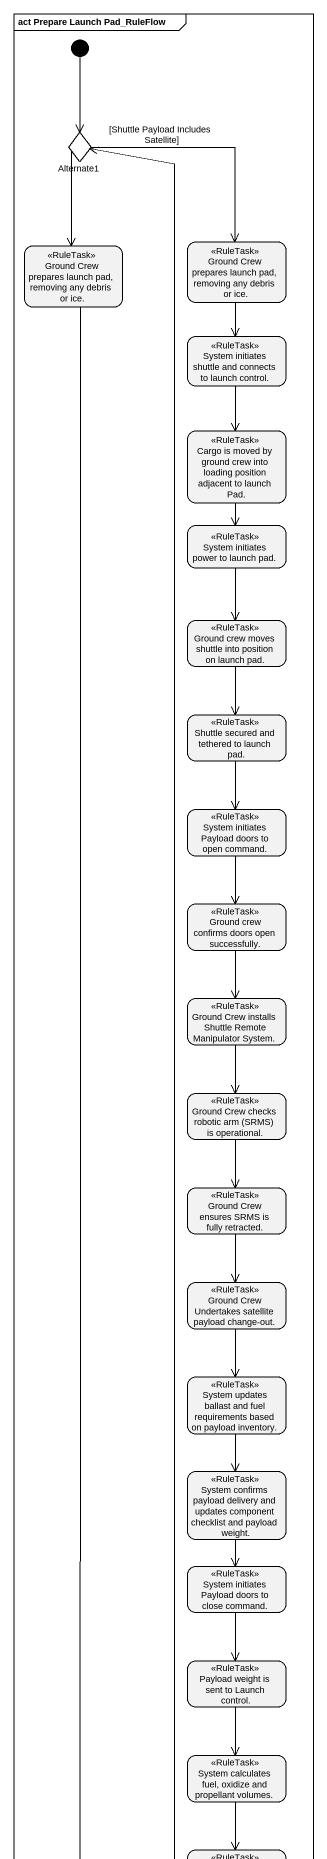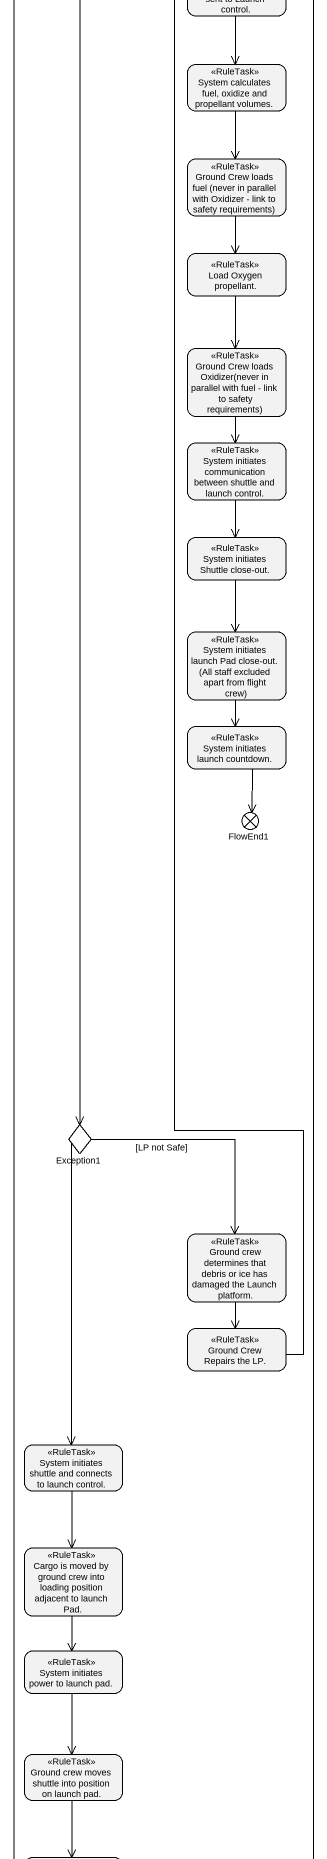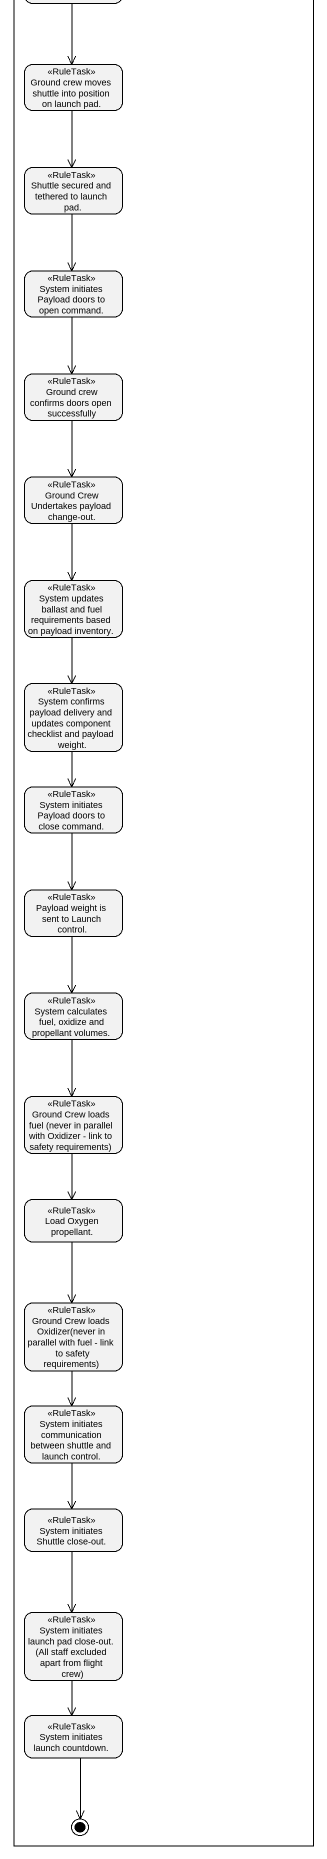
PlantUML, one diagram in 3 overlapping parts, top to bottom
@startuml
mainframe act Prepare Launch Pad_RuleFlow
hide empty description
state Alternate1 <<choice>>
state "Ground Crew prepares launch pad, removing any debris or ice." as Ground_Crew_prepares_launch <<RuleTask>>
state "Ground Crew prepares launch pad, removing any debris or ice." as Ground_Crew_prepares_launch_2 <<RuleTask>>
state "System initiates shuttle and connects to launch control." as System_initiates_shuttle <<RuleTask>>
state "Cargo is moved by ground crew into loading position adjacent to launch Pad." as Cargo_is_moved_by_ground <<RuleTask>>
state "System initiates power to launch pad." as System_initiates_power_to <<RuleTask>>
state "Ground crew moves shuttle into position on launch pad." as Ground_crew_moves_shuttle <<RuleTask>>
state "Shuttle secured and tethered to launch pad." as Shuttle_secured_and <<RuleTask>>
state "System initiates Payload doors to open command." as System_initiates_Payload <<RuleTask>>
state "Ground crew confirms doors open successfully." as Ground_crew_confirms_doors <<RuleTask>>
state "Ground Crew installs Shuttle Remote Manipulator System." as Ground_Crew_installs <<RuleTask>>
state "Ground Crew checks robotic arm (SRMS) is operational." as Ground_Crew_checks_robotic <<RuleTask>>
state "Ground Crew ensures SRMS is fully retracted." as Ground_Crew_ensures_SRMS_is <<RuleTask>>
state "Ground Crew Undertakes satellite payload change-out." as Ground_Crew_Undertakes <<RuleTask>>
state "System updates ballast and fuel requirements based on payload inventory." as System_updates_ballast_and <<RuleTask>>
state "System confirms payload delivery and updates component checklist and payload weight." as System_confirms_payload <<RuleTask>>
state "System initiates Payload doors to close command." as System_initiates_Payload_2 <<RuleTask>>
state "Payload weight is sent to Launch control." as Payload_weight_is_sent_to <<RuleTask>>
state "System calculates fuel, oxidize and propellant volumes." as System_calculates_fuel <<RuleTask>>
state "Ground Crew loads fuel (never in parallel with Oxidizer - link to safety requirements)" as Ground_Crew_loads_fuel <<RuleTask>>
state "Load Oxygen propellant." as Load_Oxygen_propellant <<RuleTask>>
state "Ground Crew loads Oxidizer(never in parallel with fuel - link to safety requirements)" as Ground_Crew_loads_Oxidizer <<RuleTask>>
state "System initiates communication between shuttle and launch control." as System_initiates <<RuleTask>>
state "System initiates Shuttle close-out." as System_initiates_Shuttle <<RuleTask>>
state "System initiates launch Pad close-out. (All staff excluded apart from flight crew)" as System_initiates_launch_Pad <<RuleTask>>
state "System initiates launch countdown." as System_initiates_launch <<RuleTask>>
state FlowEnd1 <<end>>
state Exception1 <<choice>>
state "Ground crew determines that debris or ice has damaged the Launch platform." as Ground_crew_determines_that <<RuleTask>>
state "Ground Crew Repairs the LP." as Ground_Crew_Repairs_the_LP <<RuleTask>>
state "System initiates shuttle and connects to launch control." as System_initiates_shuttle_2 <<RuleTask>>
state "Cargo is moved by ground crew into loading position adjacent to launch Pad." as Cargo_is_moved_by_ground_2 <<RuleTask>>
state "System initiates power to launch pad." as System_initiates_power_to_2 <<RuleTask>>
state "Ground crew moves shuttle into position on launch pad." as Ground_crew_moves_shuttle_2 <<RuleTask>>
state "Shuttle secured and tethered to launch pad." as Shuttle_secured_and_2 <<RuleTask>>
state "System initiates Payload doors to open command." as System_initiates_Payload_3 <<RuleTask>>
state "Ground crew confirms doors open successfully" as Ground_crew_confirms_doors_2 <<RuleTask>>
state "Ground Crew Undertakes payload change-out." as Ground_Crew_Undertakes_2 <<RuleTask>>
state "System updates ballast and fuel requirements based on payload inventory." as System_updates_ballast_and_2 <<RuleTask>>
state "System confirms payload delivery and updates component checklist and payload weight." as System_confirms_payload_2 <<RuleTask>>
state "System initiates Payload doors to close command." as System_initiates_Payload_4 <<RuleTask>>
state "Payload weight is sent to Launch control." as Payload_weight_is_sent_to_2 <<RuleTask>>
state "System calculates fuel, oxidize and propellant volumes." as System_calculates_fuel_2 <<RuleTask>>
state "Ground Crew loads fuel (never in parallel with Oxidizer - link to safety requirements)" as Ground_Crew_loads_fuel_2 <<RuleTask>>
state "Load Oxygen propellant." as Load_Oxygen_propellant_2 <<RuleTask>>
state "Ground Crew loads Oxidizer(never in parallel with fuel - link to safety requirements)" as Ground_Crew_loads_Oxidizer_2 <<RuleTask>>
state "System initiates communication between shuttle and launch control." as System_initiates_2 <<RuleTask>>
state "System initiates Shuttle close-out." as System_initiates_Shuttle_2 <<RuleTask>>
state "System initiates launch pad close-out. (All staff excluded apart from flight crew)" as System_initiates_launch_pad <<RuleTask>>
state "System initiates launch countdown." as System_initiates_launch_2 <<RuleTask>>
[*] --> Alternate1
Alternate1 --> Ground_Crew_prepares_launch : [Shuttle Payload Includes Satellite]
Alternate1 --> Ground_Crew_prepares_launch_2
Ground_Crew_prepares_launch --> System_initiates_shuttle
Ground_Crew_prepares_launch_2 --> Exception1
System_initiates_shuttle --> Cargo_is_moved_by_ground
Cargo_is_moved_by_ground --> System_initiates_power_to
System_initiates_power_to --> Ground_crew_moves_shuttle
Ground_crew_moves_shuttle --> Shuttle_secured_and
Shuttle_secured_and --> System_initiates_Payload
System_initiates_Payload --> Ground_crew_confirms_doors
Ground_crew_confirms_doors --> Ground_Crew_installs
Ground_Crew_installs --> Ground_Crew_checks_robotic
Ground_Crew_checks_robotic --> Ground_Crew_ensures_SRMS_is
Ground_Crew_ensures_SRMS_is --> Ground_Crew_Undertakes
Ground_Crew_Undertakes --> System_updates_ballast_and
System_updates_ballast_and --> System_confirms_payload
System_confirms_payload --> System_initiates_Payload_2
System_initiates_Payload_2 --> Payload_weight_is_sent_to
Payload_weight_is_sent_to --> System_calculates_fuel
System_calculates_fuel --> Ground_Crew_loads_fuel
Ground_Crew_loads_fuel --> Load_Oxygen_propellant
Load_Oxygen_propellant --> Ground_Crew_loads_Oxidizer
Ground_Crew_loads_Oxidizer --> System_initiates
System_initiates --> System_initiates_Shuttle
System_initiates_Shuttle --> System_initiates_launch_Pad
System_initiates_launch_Pad --> System_initiates_launch
System_initiates_launch --> FlowEnd1
Exception1 --> Ground_crew_determines_that : [LP not Safe]
Exception1 --> System_initiates_shuttle_2
Ground_crew_determines_that --> Ground_Crew_Repairs_the_LP
Ground_Crew_Repairs_the_LP -up-> Alternate1
System_initiates_shuttle_2 --> Cargo_is_moved_by_ground_2
Cargo_is_moved_by_ground_2 --> System_initiates_power_to_2
System_initiates_power_to_2 --> Ground_crew_moves_shuttle_2
Ground_crew_moves_shuttle_2 --> Shuttle_secured_and_2
Shuttle_secured_and_2 --> System_initiates_Payload_3
System_initiates_Payload_3 --> Ground_crew_confirms_doors_2
Ground_crew_confirms_doors_2 --> Ground_Crew_Undertakes_2
Ground_Crew_Undertakes_2 --> System_updates_ballast_and_2
System_updates_ballast_and_2 --> System_confirms_payload_2
System_confirms_payload_2 --> System_initiates_Payload_4
System_initiates_Payload_4 --> Payload_weight_is_sent_to_2
Payload_weight_is_sent_to_2 --> System_calculates_fuel_2
System_calculates_fuel_2 --> Ground_Crew_loads_fuel_2
Ground_Crew_loads_fuel_2 --> Load_Oxygen_propellant_2
Load_Oxygen_propellant_2 --> Ground_Crew_loads_Oxidizer_2
Ground_Crew_loads_Oxidizer_2 --> System_initiates_2
System_initiates_2 --> System_initiates_Shuttle_2
System_initiates_Shuttle_2 --> System_initiates_launch_pad
System_initiates_launch_pad --> System_initiates_launch_2
System_initiates_launch_2 --> [*]
@enduml
